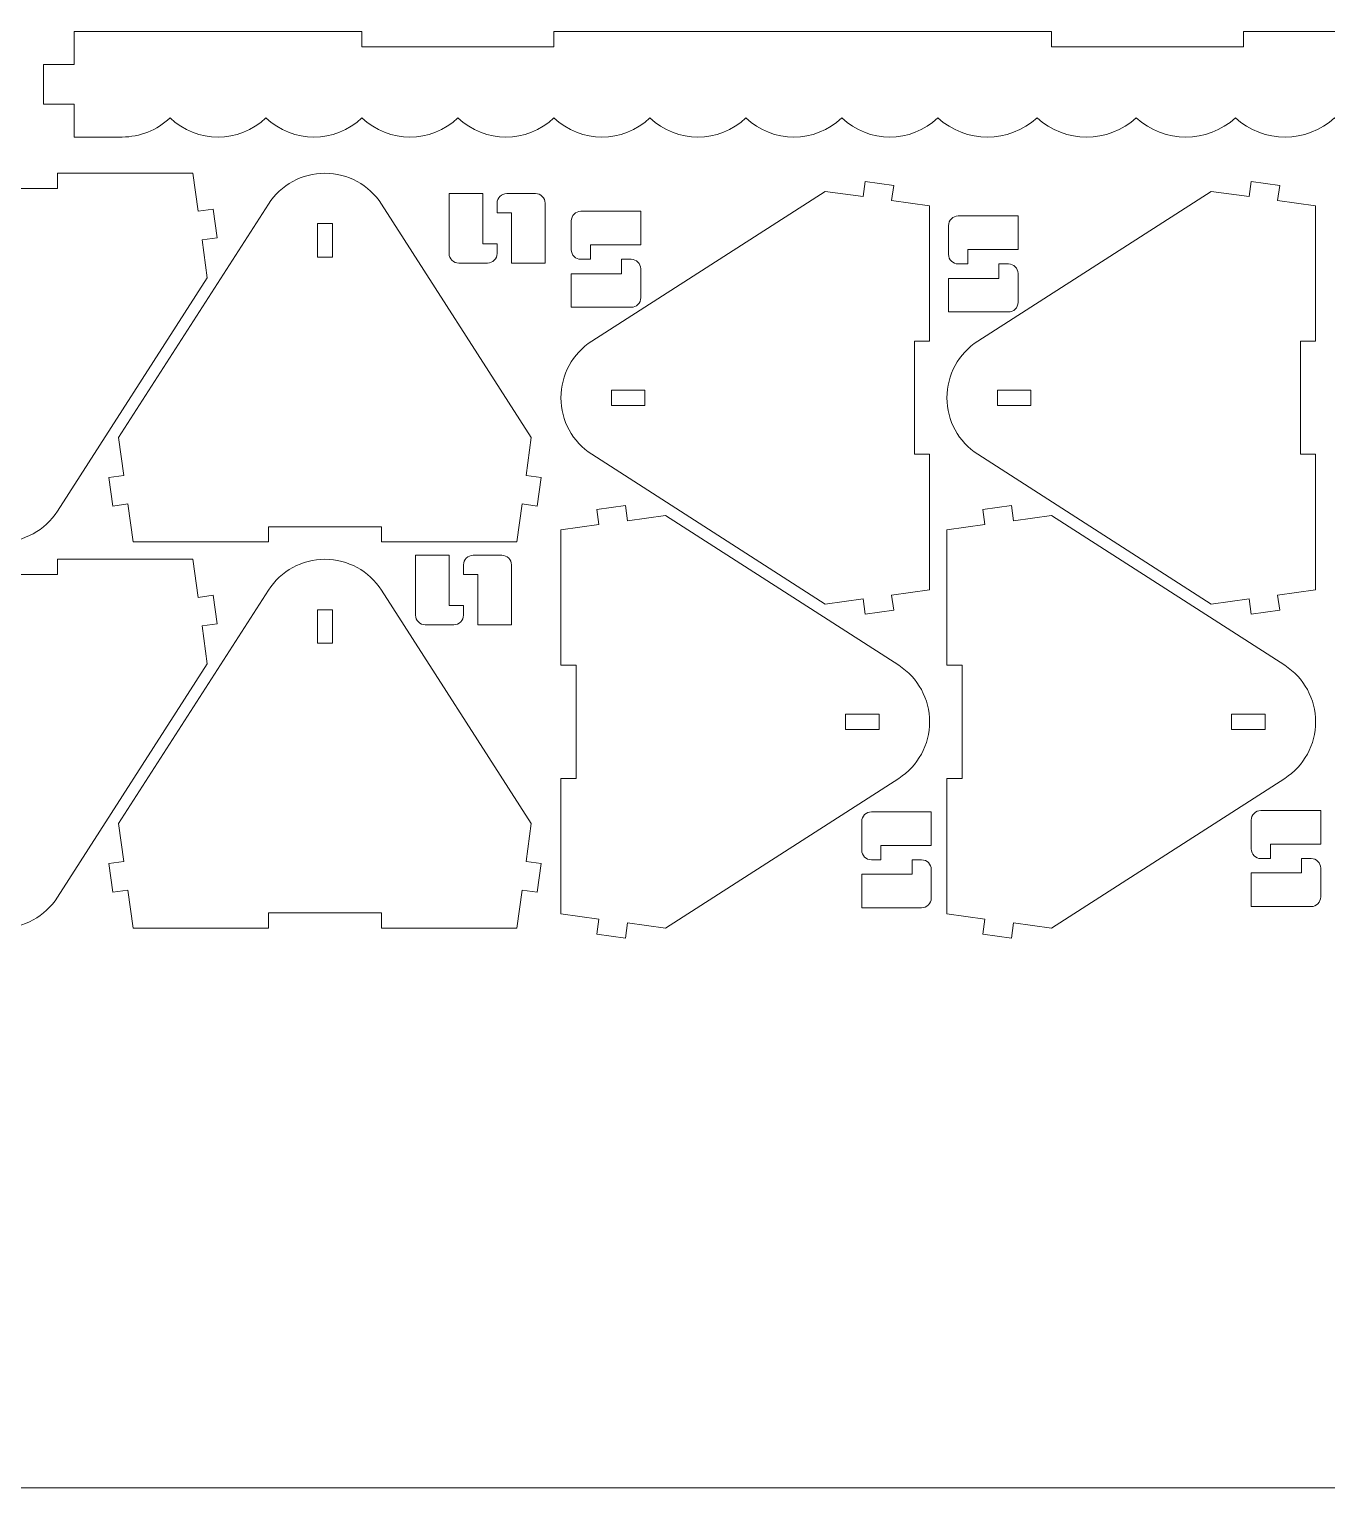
# Model space of a CAD drawing. Header units: millimetres. Extents: x -970 to 970, y -600 to 600.
# Drawn here: x -536.3 to -265.9, y -599.7 to -295.8 of the extents above; entities that cross this region are included whole.
import ezdxf

# ---------------------------------------------------------------- set-up
doc = ezdxf.new("R2010")
doc.units = ezdxf.units.MM
doc.header["$MEASUREMENT"] = 0
doc.layers.add('Camada 1', color=7, linetype='Continuous')

msp = doc.modelspace()

# ---------------------------------------------------------------- linework, layer by layer
at = {"layer": 'Camada 1', "color": 142, "lineweight": 20}
msp.add_lwpolyline([(-969.7314, -599.6855), (-51.9448, -599.6855), (-51.9448, 490.8211), (-969.7314, 490.8211), (-969.7314, -599.6855)], close=True, dxfattribs=at)
at = {"layer": 'Camada 1', "color": 250, "lineweight": 20}
msp.add_open_spline([(-426.9291, -296.2612), (-426.9291, -296.2612), (-426.9291, -299.4362), (-426.9291, -299.4362), (-426.9291, -299.4362), (-426.9291, -299.4362), (-466.9291, -299.4362), (-466.9291, -299.4362), (-466.9291, -299.4362), (-466.9291, -299.4362), (-466.9291, -296.2612), (-466.9291, -296.2612), (-466.9291, -296.2612), (-466.9291, -296.2612), (-526.929, -296.2612), (-526.929, -296.2612), (-526.929, -296.2612), (-526.929, -296.2612), (-526.929, -303.1203), (-526.929, -303.1203), (-526.929, -303.1203), (-526.929, -303.1203), (-533.279, -303.1203), (-533.279, -303.1203), (-533.279, -303.1203), (-533.279, -303.1203), (-533.279, -311.4021), (-533.279, -311.4021), (-533.279, -311.4021), (-533.279, -311.4021), (-526.929, -311.4021), (-526.929, -311.4021), (-526.929, -311.4021), (-526.929, -311.4021), (-526.929, -318.2612), (-526.929, -318.2612), (-526.929, -318.2612), (-526.929, -318.2612), (-516.929, -318.2612), (-516.929, -318.2612), (-516.929, -318.2612), (-513.2057, -318.2612), (-509.6252, -316.829), (-506.929, -314.2612), (-506.929, -314.2612), (-501.329, -319.5945), (-492.529, -319.5945), (-486.929, -314.2612), (-486.929, -314.2612), (-481.329, -319.5945), (-472.5291, -319.5945), (-466.9291, -314.2612), (-466.9291, -314.2612), (-461.3291, -319.5945), (-452.5291, -319.5945), (-446.9291, -314.2612), (-446.9291, -314.2612), (-441.3291, -319.5945), (-432.5291, -319.5945), (-426.9291, -314.2612), (-426.9291, -314.2612), (-421.3291, -319.5945), (-412.5291, -319.5945), (-406.9291, -314.2612), (-406.9291, -314.2612), (-401.3291, -319.5945), (-392.5291, -319.5945), (-386.9291, -314.2612), (-386.9291, -314.2612), (-381.3291, -319.5945), (-372.5292, -319.5945), (-366.9292, -314.2612), (-366.9292, -314.2612), (-361.3292, -319.5945), (-352.5292, -319.5945), (-346.9292, -314.2612), (-346.9292, -314.2612), (-341.0709, -319.5945), (-332.1165, -319.5945), (-326.2583, -314.2612), (-326.2583, -314.2612), (-320.4, -319.5945), (-311.4456, -319.5945), (-305.5874, -314.2612), (-305.5874, -314.2612), (-299.7291, -319.5945), (-290.7747, -319.5945), (-284.9165, -314.2612), (-284.9165, -314.2612), (-279.0582, -319.5945), (-270.1039, -319.5945), (-264.2457, -314.2612), (-264.2457, -314.2612), (-258.3874, -319.5945), (-249.433, -319.5945), (-243.5748, -314.2612), (-243.5748, -314.2612), (-240.7478, -316.8349), (-237.0623, -318.2612), (-233.2393, -318.2612), (-233.2393, -318.2612), (-233.2393, -318.2612), (-223.2393, -318.2612), (-223.2393, -318.2612), (-223.2393, -318.2612), (-223.2393, -318.2612), (-223.2393, -311.4021), (-223.2393, -311.4021), (-223.2393, -311.4021), (-223.2393, -311.4021), (-216.8893, -311.4021), (-216.8893, -311.4021), (-216.8893, -311.4021), (-216.8893, -311.4021), (-216.8893, -303.1203), (-216.8893, -303.1203), (-216.8893, -303.1203), (-216.8893, -303.1203), (-223.2393, -303.1203), (-223.2393, -303.1203), (-223.2393, -303.1203), (-223.2393, -303.1203), (-223.2393, -296.2612), (-223.2393, -296.2612), (-223.2393, -296.2612), (-223.2393, -296.2612), (-283.2392, -296.2612), (-283.2392, -296.2612), (-283.2392, -296.2612), (-283.2392, -296.2612), (-283.2392, -299.4362), (-283.2392, -299.4362), (-283.2392, -299.4362), (-283.2392, -299.4362), (-323.2392, -299.4362), (-323.2392, -299.4362), (-323.2392, -299.4362), (-323.2392, -299.4362), (-323.2392, -296.2612), (-323.2392, -296.2612), (-323.2392, -296.2612), (-323.2392, -296.2612), (-426.9291, -296.2612), (-426.9291, -296.2612)], degree=3, knots=[0, 0, 0, 0, 0.02702703, 0.02702703, 0.02702703, 0.02702703, 0.05405405, 0.05405405, 0.05405405, 0.05405405, 0.08108108, 0.08108108, 0.08108108, 0.08108108, 0.10810811, 0.10810811, 0.10810811, 0.10810811, 0.13513514, 0.13513514, 0.13513514, 0.13513514, 0.16216216, 0.16216216, 0.16216216, 0.16216216, 0.18918919, 0.18918919, 0.18918919, 0.18918919, 0.21621622, 0.21621622, 0.21621622, 0.21621622, 0.24324324, 0.24324324, 0.24324324, 0.24324324, 0.27027027, 0.27027027, 0.27027027, 0.27027027, 0.2972973, 0.2972973, 0.2972973, 0.2972973, 0.32432432, 0.32432432, 0.32432432, 0.32432432, 0.35135135, 0.35135135, 0.35135135, 0.35135135, 0.37837838, 0.37837838, 0.37837838, 0.37837838, 0.40540541, 0.40540541, 0.40540541, 0.40540541, 0.43243243, 0.43243243, 0.43243243, 0.43243243, 0.45945946, 0.45945946, 0.45945946, 0.45945946, 0.48648649, 0.48648649, 0.48648649, 0.48648649, 0.51351351, 0.51351351, 0.51351351, 0.51351351, 0.54054054, 0.54054054, 0.54054054, 0.54054054, 0.56756757, 0.56756757, 0.56756757, 0.56756757, 0.59459459, 0.59459459, 0.59459459, 0.59459459, 0.62162162, 0.62162162, 0.62162162, 0.62162162, 0.64864865, 0.64864865, 0.64864865, 0.64864865, 0.67567568, 0.67567568, 0.67567568, 0.67567568, 0.7027027, 0.7027027, 0.7027027, 0.7027027, 0.72972973, 0.72972973, 0.72972973, 0.72972973, 0.75675676, 0.75675676, 0.75675676, 0.75675676, 0.78378378, 0.78378378, 0.78378378, 0.78378378, 0.81081081, 0.81081081, 0.81081081, 0.81081081, 0.83783784, 0.83783784, 0.83783784, 0.83783784, 0.86486486, 0.86486486, 0.86486486, 0.86486486, 0.89189189, 0.89189189, 0.89189189, 0.89189189, 0.91891892, 0.91891892, 0.91891892, 0.91891892, 0.94594595, 0.94594595, 0.94594595, 0.94594595, 1, 1, 1, 1], dxfattribs=at)
at = {"layer": 'Camada 1', "color": 250, "lineweight": 9}
for points, knots in [([(-530.38, -396.1952), (-530.38, -396.1952), (-499.1587, -347.5976), (-499.1587, -347.5976), (-499.1587, -347.5976), (-499.1587, -347.5976), (-500.2496, -339.6723), (-500.2496, -339.6723), (-500.2496, -339.6723), (-500.2496, -339.6723), (-497.1043, -339.2394), (-497.1043, -339.2394), (-497.1043, -339.2394), (-497.1043, -339.2394), (-497.9224, -333.2954), (-497.9224, -333.2954), (-497.9224, -333.2954), (-497.9224, -333.2954), (-501.0678, -333.7284), (-501.0678, -333.7284), (-501.0678, -333.7284), (-501.0678, -333.7284), (-502.1587, -325.8031), (-502.1587, -325.8031), (-502.1587, -325.8031), (-502.1587, -325.8031), (-530.38, -325.8031), (-530.38, -325.8031), (-530.38, -325.8031), (-530.38, -325.8031), (-530.38, -328.9781), (-530.38, -328.9781), (-530.38, -328.9781), (-530.38, -328.9781), (-553.9373, -328.9781), (-553.9373, -328.9781), (-553.9373, -328.9781), (-553.9373, -328.9781), (-553.9373, -325.8031), (-553.9373, -325.8031), (-553.9373, -325.8031), (-553.9373, -325.8031), (-582.1586, -325.8031), (-582.1586, -325.8031), (-582.1586, -325.8031), (-582.1586, -325.8031), (-583.2495, -333.7284), (-583.2495, -333.7284), (-583.2495, -333.7284), (-583.2495, -333.7284), (-586.3949, -333.2954), (-586.3949, -333.2954), (-586.3949, -333.2954), (-586.3949, -333.2954), (-587.213, -339.2394), (-587.213, -339.2394), (-587.213, -339.2394), (-587.213, -339.2394), (-584.0677, -339.6723), (-584.0677, -339.6723), (-584.0677, -339.6723), (-584.0677, -339.6723), (-585.1586, -347.5976), (-585.1586, -347.5976), (-585.1586, -347.5976), (-585.1586, -347.5976), (-553.9373, -396.1952), (-553.9373, -396.1952), (-553.9373, -396.1952), (-551.3617, -400.2042), (-546.9238, -402.628), (-542.1586, -402.628), (-542.1586, -402.628), (-537.3936, -402.628), (-532.9557, -400.2043), (-530.38, -396.1952)], [0, 0, 0, 0, 0.05, 0.05, 0.05, 0.05, 0.1, 0.1, 0.1, 0.1, 0.15, 0.15, 0.15, 0.15, 0.2, 0.2, 0.2, 0.2, 0.25, 0.25, 0.25, 0.25, 0.3, 0.3, 0.3, 0.3, 0.35, 0.35, 0.35, 0.35, 0.4, 0.4, 0.4, 0.4, 0.45, 0.45, 0.45, 0.45, 0.5, 0.5, 0.5, 0.5, 0.55, 0.55, 0.55, 0.55, 0.6, 0.6, 0.6, 0.6, 0.65, 0.65, 0.65, 0.65, 0.7, 0.7, 0.7, 0.7, 0.75, 0.75, 0.75, 0.75, 0.8, 0.8, 0.8, 0.8, 0.85, 0.85, 0.85, 0.85, 0.9, 0.9, 0.9, 0.9, 1, 1, 1, 1]), ([(-462.8633, -332.2359), (-462.8633, -332.2359), (-431.642, -380.8335), (-431.642, -380.8335), (-431.642, -380.8335), (-431.642, -380.8335), (-432.7329, -388.7588), (-432.7329, -388.7588), (-432.7329, -388.7588), (-432.7329, -388.7588), (-429.5876, -389.1917), (-429.5876, -389.1917), (-429.5876, -389.1917), (-429.5876, -389.1917), (-430.4057, -395.1357), (-430.4057, -395.1357), (-430.4057, -395.1357), (-430.4057, -395.1357), (-433.5511, -394.7027), (-433.5511, -394.7027), (-433.5511, -394.7027), (-433.5511, -394.7027), (-434.642, -402.628), (-434.642, -402.628), (-434.642, -402.628), (-434.642, -402.628), (-462.8633, -402.628), (-462.8633, -402.628), (-462.8633, -402.628), (-462.8633, -402.628), (-462.8633, -399.453), (-462.8633, -399.453), (-462.8633, -399.453), (-462.8633, -399.453), (-486.4206, -399.453), (-486.4206, -399.453), (-486.4206, -399.453), (-486.4206, -399.453), (-486.4206, -402.628), (-486.4206, -402.628), (-486.4206, -402.628), (-486.4206, -402.628), (-514.6419, -402.628), (-514.6419, -402.628), (-514.6419, -402.628), (-514.6419, -402.628), (-515.7328, -394.7027), (-515.7328, -394.7027), (-515.7328, -394.7027), (-515.7328, -394.7027), (-518.8782, -395.1357), (-518.8782, -395.1357), (-518.8782, -395.1357), (-518.8782, -395.1357), (-519.6963, -389.1917), (-519.6963, -389.1917), (-519.6963, -389.1917), (-519.6963, -389.1917), (-516.551, -388.7588), (-516.551, -388.7588), (-516.551, -388.7588), (-516.551, -388.7588), (-517.6419, -380.8335), (-517.6419, -380.8335), (-517.6419, -380.8335), (-517.6419, -380.8335), (-486.4206, -332.2359), (-486.4206, -332.2359), (-486.4206, -332.2359), (-483.845, -328.2269), (-479.4071, -325.8031), (-474.6419, -325.8031), (-474.6419, -325.8031), (-469.8769, -325.8031), (-465.439, -328.2268), (-462.8633, -332.2359)], [0, 0, 0, 0, 0.05, 0.05, 0.05, 0.05, 0.1, 0.1, 0.1, 0.1, 0.15, 0.15, 0.15, 0.15, 0.2, 0.2, 0.2, 0.2, 0.25, 0.25, 0.25, 0.25, 0.3, 0.3, 0.3, 0.3, 0.35, 0.35, 0.35, 0.35, 0.4, 0.4, 0.4, 0.4, 0.45, 0.45, 0.45, 0.45, 0.5, 0.5, 0.5, 0.5, 0.55, 0.55, 0.55, 0.55, 0.6, 0.6, 0.6, 0.6, 0.65, 0.65, 0.65, 0.65, 0.7, 0.7, 0.7, 0.7, 0.75, 0.75, 0.75, 0.75, 0.8, 0.8, 0.8, 0.8, 0.85, 0.85, 0.85, 0.85, 0.9, 0.9, 0.9, 0.9, 1, 1, 1, 1]), ([(-419.035, -384.3602), (-419.035, -384.3602), (-370.4374, -415.5815), (-370.4374, -415.5815), (-370.4374, -415.5815), (-370.4374, -415.5815), (-362.5121, -414.4906), (-362.5121, -414.4906), (-362.5121, -414.4906), (-362.5121, -414.4906), (-362.0792, -417.6359), (-362.0792, -417.6359), (-362.0792, -417.6359), (-362.0792, -417.6359), (-356.1352, -416.8178), (-356.1352, -416.8178), (-356.1352, -416.8178), (-356.1352, -416.8178), (-356.5682, -413.6724), (-356.5682, -413.6724), (-356.5682, -413.6724), (-356.5682, -413.6724), (-348.6429, -412.5815), (-348.6429, -412.5815), (-348.6429, -412.5815), (-348.6429, -412.5815), (-348.6429, -384.3602), (-348.6429, -384.3602), (-348.6429, -384.3602), (-348.6429, -384.3602), (-351.8179, -384.3602), (-351.8179, -384.3602), (-351.8179, -384.3602), (-351.8179, -384.3602), (-351.8179, -360.8029), (-351.8179, -360.8029), (-351.8179, -360.8029), (-351.8179, -360.8029), (-348.6429, -360.8029), (-348.6429, -360.8029), (-348.6429, -360.8029), (-348.6429, -360.8029), (-348.6429, -332.5816), (-348.6429, -332.5816), (-348.6429, -332.5816), (-348.6429, -332.5816), (-356.5682, -331.4907), (-356.5682, -331.4907), (-356.5682, -331.4907), (-356.5682, -331.4907), (-356.1352, -328.3453), (-356.1352, -328.3453), (-356.1352, -328.3453), (-356.1352, -328.3453), (-362.0792, -327.5272), (-362.0792, -327.5272), (-362.0792, -327.5272), (-362.0792, -327.5272), (-362.5121, -330.6725), (-362.5121, -330.6725), (-362.5121, -330.6725), (-362.5121, -330.6725), (-370.4374, -329.5816), (-370.4374, -329.5816), (-370.4374, -329.5816), (-370.4374, -329.5816), (-419.035, -360.8029), (-419.035, -360.8029), (-419.035, -360.8029), (-423.044, -363.3785), (-425.4678, -367.8164), (-425.4678, -372.5816), (-425.4678, -372.5816), (-425.4678, -377.3466), (-423.0441, -381.7845), (-419.035, -384.3602)], [0, 0, 0, 0, 0.05, 0.05, 0.05, 0.05, 0.1, 0.1, 0.1, 0.1, 0.15, 0.15, 0.15, 0.15, 0.2, 0.2, 0.2, 0.2, 0.25, 0.25, 0.25, 0.25, 0.3, 0.3, 0.3, 0.3, 0.35, 0.35, 0.35, 0.35, 0.4, 0.4, 0.4, 0.4, 0.45, 0.45, 0.45, 0.45, 0.5, 0.5, 0.5, 0.5, 0.55, 0.55, 0.55, 0.55, 0.6, 0.6, 0.6, 0.6, 0.65, 0.65, 0.65, 0.65, 0.7, 0.7, 0.7, 0.7, 0.75, 0.75, 0.75, 0.75, 0.8, 0.8, 0.8, 0.8, 0.85, 0.85, 0.85, 0.85, 0.9, 0.9, 0.9, 0.9, 1, 1, 1, 1]), ([(-338.6017, -384.3602), (-338.6017, -384.3602), (-290.0041, -415.5815), (-290.0041, -415.5815), (-290.0041, -415.5815), (-290.0041, -415.5815), (-282.0788, -414.4906), (-282.0788, -414.4906), (-282.0788, -414.4906), (-282.0788, -414.4906), (-281.6459, -417.6359), (-281.6459, -417.6359), (-281.6459, -417.6359), (-281.6459, -417.6359), (-275.7019, -416.8178), (-275.7019, -416.8178), (-275.7019, -416.8178), (-275.7019, -416.8178), (-276.1349, -413.6724), (-276.1349, -413.6724), (-276.1349, -413.6724), (-276.1349, -413.6724), (-268.2096, -412.5815), (-268.2096, -412.5815), (-268.2096, -412.5815), (-268.2096, -412.5815), (-268.2096, -384.3602), (-268.2096, -384.3602), (-268.2096, -384.3602), (-268.2096, -384.3602), (-271.3846, -384.3602), (-271.3846, -384.3602), (-271.3846, -384.3602), (-271.3846, -384.3602), (-271.3846, -360.8029), (-271.3846, -360.8029), (-271.3846, -360.8029), (-271.3846, -360.8029), (-268.2096, -360.8029), (-268.2096, -360.8029), (-268.2096, -360.8029), (-268.2096, -360.8029), (-268.2096, -332.5816), (-268.2096, -332.5816), (-268.2096, -332.5816), (-268.2096, -332.5816), (-276.1349, -331.4907), (-276.1349, -331.4907), (-276.1349, -331.4907), (-276.1349, -331.4907), (-275.7019, -328.3453), (-275.7019, -328.3453), (-275.7019, -328.3453), (-275.7019, -328.3453), (-281.6459, -327.5272), (-281.6459, -327.5272), (-281.6459, -327.5272), (-281.6459, -327.5272), (-282.0788, -330.6725), (-282.0788, -330.6725), (-282.0788, -330.6725), (-282.0788, -330.6725), (-290.0041, -329.5816), (-290.0041, -329.5816), (-290.0041, -329.5816), (-290.0041, -329.5816), (-338.6017, -360.8029), (-338.6017, -360.8029), (-338.6017, -360.8029), (-342.6107, -363.3785), (-345.0345, -367.8164), (-345.0345, -372.5816), (-345.0345, -372.5816), (-345.0345, -377.3466), (-342.6108, -381.7845), (-338.6017, -384.3602)], [0, 0, 0, 0, 0.05, 0.05, 0.05, 0.05, 0.1, 0.1, 0.1, 0.1, 0.15, 0.15, 0.15, 0.15, 0.2, 0.2, 0.2, 0.2, 0.25, 0.25, 0.25, 0.25, 0.3, 0.3, 0.3, 0.3, 0.35, 0.35, 0.35, 0.35, 0.4, 0.4, 0.4, 0.4, 0.45, 0.45, 0.45, 0.45, 0.5, 0.5, 0.5, 0.5, 0.55, 0.55, 0.55, 0.55, 0.6, 0.6, 0.6, 0.6, 0.65, 0.65, 0.65, 0.65, 0.7, 0.7, 0.7, 0.7, 0.75, 0.75, 0.75, 0.75, 0.8, 0.8, 0.8, 0.8, 0.85, 0.85, 0.85, 0.85, 0.9, 0.9, 0.9, 0.9, 1, 1, 1, 1]), ([(-448.7672, -330.0428), (-448.7672, -330.0428), (-448.7672, -342.5178), (-448.7672, -342.5178), (-448.7672, -342.5178), (-448.7672, -343.0482), (-448.5565, -343.5569), (-448.1814, -343.932), (-448.1814, -343.932), (-447.8063, -344.3071), (-447.2976, -344.5178), (-446.7672, -344.5178), (-446.7672, -344.5178), (-446.7672, -344.5178), (-440.7672, -344.5178), (-440.7672, -344.5178), (-440.7672, -344.5178), (-439.6626, -344.5178), (-438.7672, -343.6224), (-438.7672, -342.5178), (-438.7672, -342.5178), (-438.7672, -342.5178), (-438.7672, -340.5178), (-438.7672, -340.5178), (-438.7672, -340.5178), (-438.7672, -340.5178), (-441.7672, -340.5178), (-441.7672, -340.5178), (-441.7672, -340.5178), (-441.7672, -340.5178), (-441.7672, -330.0428), (-441.7672, -330.0428), (-441.7672, -330.0428), (-441.7672, -330.0428), (-448.7672, -330.0428), (-448.7672, -330.0428)], [0, 0, 0, 0, 0.1, 0.1, 0.1, 0.1, 0.2, 0.2, 0.2, 0.2, 0.3, 0.3, 0.3, 0.3, 0.4, 0.4, 0.4, 0.4, 0.5, 0.5, 0.5, 0.5, 0.6, 0.6, 0.6, 0.6, 0.7, 0.7, 0.7, 0.7, 0.8, 0.8, 0.8, 0.8, 1, 1, 1, 1]), ([(-428.7672, -344.5178), (-428.7672, -344.5178), (-428.7672, -332.0428), (-428.7672, -332.0428), (-428.7672, -332.0428), (-428.7672, -331.5124), (-428.9779, -331.0037), (-429.353, -330.6286), (-429.353, -330.6286), (-429.7281, -330.2535), (-430.2368, -330.0428), (-430.7672, -330.0428), (-430.7672, -330.0428), (-430.7672, -330.0428), (-436.7672, -330.0428), (-436.7672, -330.0428), (-436.7672, -330.0428), (-437.8718, -330.0428), (-438.7672, -330.9382), (-438.7672, -332.0428), (-438.7672, -332.0428), (-438.7672, -332.0428), (-438.7672, -334.0428), (-438.7672, -334.0428), (-438.7672, -334.0428), (-438.7672, -334.0428), (-435.7672, -334.0428), (-435.7672, -334.0428), (-435.7672, -334.0428), (-435.7672, -334.0428), (-435.7672, -344.5178), (-435.7672, -344.5178), (-435.7672, -344.5178), (-435.7672, -344.5178), (-428.7672, -344.5178), (-428.7672, -344.5178)], [0, 0, 0, 0, 0.1, 0.1, 0.1, 0.1, 0.2, 0.2, 0.2, 0.2, 0.3, 0.3, 0.3, 0.3, 0.4, 0.4, 0.4, 0.4, 0.5, 0.5, 0.5, 0.5, 0.6, 0.6, 0.6, 0.6, 0.7, 0.7, 0.7, 0.7, 0.8, 0.8, 0.8, 0.8, 1, 1, 1, 1]), ([(-408.8392, -333.7338), (-408.8392, -333.7338), (-421.3142, -333.7338), (-421.3142, -333.7338), (-421.3142, -333.7338), (-421.8446, -333.7338), (-422.3533, -333.9445), (-422.7284, -334.3196), (-422.7284, -334.3196), (-423.1035, -334.6947), (-423.3142, -335.2034), (-423.3142, -335.7338), (-423.3142, -335.7338), (-423.3142, -335.7338), (-423.3142, -341.7338), (-423.3142, -341.7338), (-423.3142, -341.7338), (-423.3142, -342.8384), (-422.4188, -343.7338), (-421.3142, -343.7338), (-421.3142, -343.7338), (-421.3142, -343.7338), (-419.3142, -343.7338), (-419.3142, -343.7338), (-419.3142, -343.7338), (-419.3142, -343.7338), (-419.3142, -340.7338), (-419.3142, -340.7338), (-419.3142, -340.7338), (-419.3142, -340.7338), (-408.8392, -340.7338), (-408.8392, -340.7338), (-408.8392, -340.7338), (-408.8392, -340.7338), (-408.8392, -333.7338), (-408.8392, -333.7338)], [0, 0, 0, 0, 0.1, 0.1, 0.1, 0.1, 0.2, 0.2, 0.2, 0.2, 0.3, 0.3, 0.3, 0.3, 0.4, 0.4, 0.4, 0.4, 0.5, 0.5, 0.5, 0.5, 0.6, 0.6, 0.6, 0.6, 0.7, 0.7, 0.7, 0.7, 0.8, 0.8, 0.8, 0.8, 1, 1, 1, 1]), ([(-476.2294, -343.3031), (-476.2294, -343.3031), (-473.0544, -343.3031), (-473.0544, -343.3031), (-473.0544, -343.3031), (-473.0544, -343.3031), (-473.0544, -336.3031), (-473.0544, -336.3031), (-473.0544, -336.3031), (-473.0544, -336.3031), (-476.2294, -336.3031), (-476.2294, -336.3031), (-476.2294, -336.3031), (-476.2294, -336.3031), (-476.2294, -343.3031), (-476.2294, -343.3031)], [0, 0, 0, 0, 0.2, 0.2, 0.2, 0.2, 0.4, 0.4, 0.4, 0.4, 0.6, 0.6, 0.6, 0.6, 1, 1, 1, 1]), ([(-330.2241, -334.7038), (-330.2241, -334.7038), (-342.6991, -334.7038), (-342.6991, -334.7038), (-342.6991, -334.7038), (-343.2295, -334.7038), (-343.7382, -334.9145), (-344.1133, -335.2896), (-344.1133, -335.2896), (-344.4884, -335.6647), (-344.6991, -336.1734), (-344.6991, -336.7038), (-344.6991, -336.7038), (-344.6991, -336.7038), (-344.6991, -342.7038), (-344.6991, -342.7038), (-344.6991, -342.7038), (-344.6991, -343.8084), (-343.8037, -344.7038), (-342.6991, -344.7038), (-342.6991, -344.7038), (-342.6991, -344.7038), (-340.6991, -344.7038), (-340.6991, -344.7038), (-340.6991, -344.7038), (-340.6991, -344.7038), (-340.6991, -341.7038), (-340.6991, -341.7038), (-340.6991, -341.7038), (-340.6991, -341.7038), (-330.2241, -341.7038), (-330.2241, -341.7038), (-330.2241, -341.7038), (-330.2241, -341.7038), (-330.2241, -334.7038), (-330.2241, -334.7038)], [0, 0, 0, 0, 0.1, 0.1, 0.1, 0.1, 0.2, 0.2, 0.2, 0.2, 0.3, 0.3, 0.3, 0.3, 0.4, 0.4, 0.4, 0.4, 0.5, 0.5, 0.5, 0.5, 0.6, 0.6, 0.6, 0.6, 0.7, 0.7, 0.7, 0.7, 0.8, 0.8, 0.8, 0.8, 1, 1, 1, 1]), ([(-423.3142, -353.7338), (-423.3142, -353.7338), (-410.8392, -353.7338), (-410.8392, -353.7338), (-410.8392, -353.7338), (-410.3088, -353.7338), (-409.8001, -353.5231), (-409.425, -353.148), (-409.425, -353.148), (-409.0499, -352.7729), (-408.8392, -352.2642), (-408.8392, -351.7338), (-408.8392, -351.7338), (-408.8392, -351.7338), (-408.8392, -345.7338), (-408.8392, -345.7338), (-408.8392, -345.7338), (-408.8392, -344.6292), (-409.7346, -343.7338), (-410.8392, -343.7338), (-410.8392, -343.7338), (-410.8392, -343.7338), (-412.8392, -343.7338), (-412.8392, -343.7338), (-412.8392, -343.7338), (-412.8392, -343.7338), (-412.8392, -346.7338), (-412.8392, -346.7338), (-412.8392, -346.7338), (-412.8392, -346.7338), (-423.3142, -346.7338), (-423.3142, -346.7338), (-423.3142, -346.7338), (-423.3142, -346.7338), (-423.3142, -353.7338), (-423.3142, -353.7338)], [0, 0, 0, 0, 0.1, 0.1, 0.1, 0.1, 0.2, 0.2, 0.2, 0.2, 0.3, 0.3, 0.3, 0.3, 0.4, 0.4, 0.4, 0.4, 0.5, 0.5, 0.5, 0.5, 0.6, 0.6, 0.6, 0.6, 0.7, 0.7, 0.7, 0.7, 0.8, 0.8, 0.8, 0.8, 1, 1, 1, 1]), ([(-344.6991, -354.7038), (-344.6991, -354.7038), (-332.2241, -354.7038), (-332.2241, -354.7038), (-332.2241, -354.7038), (-331.6937, -354.7038), (-331.185, -354.4931), (-330.8099, -354.118), (-330.8099, -354.118), (-330.4348, -353.7429), (-330.2241, -353.2342), (-330.2241, -352.7038), (-330.2241, -352.7038), (-330.2241, -352.7038), (-330.2241, -346.7038), (-330.2241, -346.7038), (-330.2241, -346.7038), (-330.2241, -345.5992), (-331.1195, -344.7038), (-332.2241, -344.7038), (-332.2241, -344.7038), (-332.2241, -344.7038), (-334.2241, -344.7038), (-334.2241, -344.7038), (-334.2241, -344.7038), (-334.2241, -344.7038), (-334.2241, -347.7038), (-334.2241, -347.7038), (-334.2241, -347.7038), (-334.2241, -347.7038), (-344.6991, -347.7038), (-344.6991, -347.7038), (-344.6991, -347.7038), (-344.6991, -347.7038), (-344.6991, -354.7038), (-344.6991, -354.7038)], [0, 0, 0, 0, 0.1, 0.1, 0.1, 0.1, 0.2, 0.2, 0.2, 0.2, 0.3, 0.3, 0.3, 0.3, 0.4, 0.4, 0.4, 0.4, 0.5, 0.5, 0.5, 0.5, 0.6, 0.6, 0.6, 0.6, 0.7, 0.7, 0.7, 0.7, 0.8, 0.8, 0.8, 0.8, 1, 1, 1, 1]), ([(-407.9678, -370.9941), (-407.9678, -370.9941), (-407.9678, -374.1691), (-407.9678, -374.1691), (-407.9678, -374.1691), (-407.9678, -374.1691), (-414.9678, -374.1691), (-414.9678, -374.1691), (-414.9678, -374.1691), (-414.9678, -374.1691), (-414.9678, -370.9941), (-414.9678, -370.9941), (-414.9678, -370.9941), (-414.9678, -370.9941), (-407.9678, -370.9941), (-407.9678, -370.9941)], [0, 0, 0, 0, 0.2, 0.2, 0.2, 0.2, 0.4, 0.4, 0.4, 0.4, 0.6, 0.6, 0.6, 0.6, 1, 1, 1, 1]), ([(-327.5345, -370.9941), (-327.5345, -370.9941), (-327.5345, -374.1691), (-327.5345, -374.1691), (-327.5345, -374.1691), (-327.5345, -374.1691), (-334.5345, -374.1691), (-334.5345, -374.1691), (-334.5345, -374.1691), (-334.5345, -374.1691), (-334.5345, -370.9941), (-334.5345, -370.9941), (-334.5345, -370.9941), (-334.5345, -370.9941), (-327.5345, -370.9941), (-327.5345, -370.9941)], [0, 0, 0, 0, 0.2, 0.2, 0.2, 0.2, 0.4, 0.4, 0.4, 0.4, 0.6, 0.6, 0.6, 0.6, 1, 1, 1, 1]), ([(-355.0757, -451.8769), (-355.0757, -451.8769), (-403.6733, -483.0982), (-403.6733, -483.0982), (-403.6733, -483.0982), (-403.6733, -483.0982), (-411.5986, -482.0073), (-411.5986, -482.0073), (-411.5986, -482.0073), (-411.5986, -482.0073), (-412.0315, -485.1526), (-412.0315, -485.1526), (-412.0315, -485.1526), (-412.0315, -485.1526), (-417.9755, -484.3345), (-417.9755, -484.3345), (-417.9755, -484.3345), (-417.9755, -484.3345), (-417.5425, -481.1891), (-417.5425, -481.1891), (-417.5425, -481.1891), (-417.5425, -481.1891), (-425.4678, -480.0982), (-425.4678, -480.0982), (-425.4678, -480.0982), (-425.4678, -480.0982), (-425.4678, -451.8769), (-425.4678, -451.8769), (-425.4678, -451.8769), (-425.4678, -451.8769), (-422.2928, -451.8769), (-422.2928, -451.8769), (-422.2928, -451.8769), (-422.2928, -451.8769), (-422.2928, -428.3196), (-422.2928, -428.3196), (-422.2928, -428.3196), (-422.2928, -428.3196), (-425.4678, -428.3196), (-425.4678, -428.3196), (-425.4678, -428.3196), (-425.4678, -428.3196), (-425.4678, -400.0983), (-425.4678, -400.0983), (-425.4678, -400.0983), (-425.4678, -400.0983), (-417.5425, -399.0074), (-417.5425, -399.0074), (-417.5425, -399.0074), (-417.5425, -399.0074), (-417.9755, -395.862), (-417.9755, -395.862), (-417.9755, -395.862), (-417.9755, -395.862), (-412.0315, -395.0439), (-412.0315, -395.0439), (-412.0315, -395.0439), (-412.0315, -395.0439), (-411.5986, -398.1892), (-411.5986, -398.1892), (-411.5986, -398.1892), (-411.5986, -398.1892), (-403.6733, -397.0983), (-403.6733, -397.0983), (-403.6733, -397.0983), (-403.6733, -397.0983), (-355.0757, -428.3196), (-355.0757, -428.3196), (-355.0757, -428.3196), (-351.0667, -430.8952), (-348.6429, -435.3331), (-348.6429, -440.0983), (-348.6429, -440.0983), (-348.6429, -444.8633), (-351.0666, -449.3012), (-355.0757, -451.8769)], [0, 0, 0, 0, 0.05, 0.05, 0.05, 0.05, 0.1, 0.1, 0.1, 0.1, 0.15, 0.15, 0.15, 0.15, 0.2, 0.2, 0.2, 0.2, 0.25, 0.25, 0.25, 0.25, 0.3, 0.3, 0.3, 0.3, 0.35, 0.35, 0.35, 0.35, 0.4, 0.4, 0.4, 0.4, 0.45, 0.45, 0.45, 0.45, 0.5, 0.5, 0.5, 0.5, 0.55, 0.55, 0.55, 0.55, 0.6, 0.6, 0.6, 0.6, 0.65, 0.65, 0.65, 0.65, 0.7, 0.7, 0.7, 0.7, 0.75, 0.75, 0.75, 0.75, 0.8, 0.8, 0.8, 0.8, 0.85, 0.85, 0.85, 0.85, 0.9, 0.9, 0.9, 0.9, 1, 1, 1, 1]), ([(-274.6424, -451.8769), (-274.6424, -451.8769), (-323.24, -483.0982), (-323.24, -483.0982), (-323.24, -483.0982), (-323.24, -483.0982), (-331.1653, -482.0073), (-331.1653, -482.0073), (-331.1653, -482.0073), (-331.1653, -482.0073), (-331.5982, -485.1526), (-331.5982, -485.1526), (-331.5982, -485.1526), (-331.5982, -485.1526), (-337.5422, -484.3345), (-337.5422, -484.3345), (-337.5422, -484.3345), (-337.5422, -484.3345), (-337.1092, -481.1891), (-337.1092, -481.1891), (-337.1092, -481.1891), (-337.1092, -481.1891), (-345.0345, -480.0982), (-345.0345, -480.0982), (-345.0345, -480.0982), (-345.0345, -480.0982), (-345.0345, -451.8769), (-345.0345, -451.8769), (-345.0345, -451.8769), (-345.0345, -451.8769), (-341.8595, -451.8769), (-341.8595, -451.8769), (-341.8595, -451.8769), (-341.8595, -451.8769), (-341.8595, -428.3196), (-341.8595, -428.3196), (-341.8595, -428.3196), (-341.8595, -428.3196), (-345.0345, -428.3196), (-345.0345, -428.3196), (-345.0345, -428.3196), (-345.0345, -428.3196), (-345.0345, -400.0983), (-345.0345, -400.0983), (-345.0345, -400.0983), (-345.0345, -400.0983), (-337.1092, -399.0074), (-337.1092, -399.0074), (-337.1092, -399.0074), (-337.1092, -399.0074), (-337.5422, -395.862), (-337.5422, -395.862), (-337.5422, -395.862), (-337.5422, -395.862), (-331.5982, -395.0439), (-331.5982, -395.0439), (-331.5982, -395.0439), (-331.5982, -395.0439), (-331.1653, -398.1892), (-331.1653, -398.1892), (-331.1653, -398.1892), (-331.1653, -398.1892), (-323.24, -397.0983), (-323.24, -397.0983), (-323.24, -397.0983), (-323.24, -397.0983), (-274.6424, -428.3196), (-274.6424, -428.3196), (-274.6424, -428.3196), (-270.6334, -430.8952), (-268.2096, -435.3331), (-268.2096, -440.0983), (-268.2096, -440.0983), (-268.2096, -444.8633), (-270.6333, -449.3012), (-274.6424, -451.8769)], [0, 0, 0, 0, 0.05, 0.05, 0.05, 0.05, 0.1, 0.1, 0.1, 0.1, 0.15, 0.15, 0.15, 0.15, 0.2, 0.2, 0.2, 0.2, 0.25, 0.25, 0.25, 0.25, 0.3, 0.3, 0.3, 0.3, 0.35, 0.35, 0.35, 0.35, 0.4, 0.4, 0.4, 0.4, 0.45, 0.45, 0.45, 0.45, 0.5, 0.5, 0.5, 0.5, 0.55, 0.55, 0.55, 0.55, 0.6, 0.6, 0.6, 0.6, 0.65, 0.65, 0.65, 0.65, 0.7, 0.7, 0.7, 0.7, 0.75, 0.75, 0.75, 0.75, 0.8, 0.8, 0.8, 0.8, 0.85, 0.85, 0.85, 0.85, 0.9, 0.9, 0.9, 0.9, 1, 1, 1, 1]), ([(-530.38, -476.6285), (-530.38, -476.6285), (-499.1587, -428.0309), (-499.1587, -428.0309), (-499.1587, -428.0309), (-499.1587, -428.0309), (-500.2496, -420.1056), (-500.2496, -420.1056), (-500.2496, -420.1056), (-500.2496, -420.1056), (-497.1043, -419.6727), (-497.1043, -419.6727), (-497.1043, -419.6727), (-497.1043, -419.6727), (-497.9224, -413.7287), (-497.9224, -413.7287), (-497.9224, -413.7287), (-497.9224, -413.7287), (-501.0678, -414.1617), (-501.0678, -414.1617), (-501.0678, -414.1617), (-501.0678, -414.1617), (-502.1587, -406.2364), (-502.1587, -406.2364), (-502.1587, -406.2364), (-502.1587, -406.2364), (-530.38, -406.2364), (-530.38, -406.2364), (-530.38, -406.2364), (-530.38, -406.2364), (-530.38, -409.4114), (-530.38, -409.4114), (-530.38, -409.4114), (-530.38, -409.4114), (-553.9373, -409.4114), (-553.9373, -409.4114), (-553.9373, -409.4114), (-553.9373, -409.4114), (-553.9373, -406.2364), (-553.9373, -406.2364), (-553.9373, -406.2364), (-553.9373, -406.2364), (-582.1586, -406.2364), (-582.1586, -406.2364), (-582.1586, -406.2364), (-582.1586, -406.2364), (-583.2495, -414.1617), (-583.2495, -414.1617), (-583.2495, -414.1617), (-583.2495, -414.1617), (-586.3949, -413.7287), (-586.3949, -413.7287), (-586.3949, -413.7287), (-586.3949, -413.7287), (-587.213, -419.6727), (-587.213, -419.6727), (-587.213, -419.6727), (-587.213, -419.6727), (-584.0677, -420.1056), (-584.0677, -420.1056), (-584.0677, -420.1056), (-584.0677, -420.1056), (-585.1586, -428.0309), (-585.1586, -428.0309), (-585.1586, -428.0309), (-585.1586, -428.0309), (-553.9373, -476.6285), (-553.9373, -476.6285), (-553.9373, -476.6285), (-551.3617, -480.6375), (-546.9238, -483.0613), (-542.1586, -483.0613), (-542.1586, -483.0613), (-537.3936, -483.0613), (-532.9557, -480.6376), (-530.38, -476.6285)], [0, 0, 0, 0, 0.05, 0.05, 0.05, 0.05, 0.1, 0.1, 0.1, 0.1, 0.15, 0.15, 0.15, 0.15, 0.2, 0.2, 0.2, 0.2, 0.25, 0.25, 0.25, 0.25, 0.3, 0.3, 0.3, 0.3, 0.35, 0.35, 0.35, 0.35, 0.4, 0.4, 0.4, 0.4, 0.45, 0.45, 0.45, 0.45, 0.5, 0.5, 0.5, 0.5, 0.55, 0.55, 0.55, 0.55, 0.6, 0.6, 0.6, 0.6, 0.65, 0.65, 0.65, 0.65, 0.7, 0.7, 0.7, 0.7, 0.75, 0.75, 0.75, 0.75, 0.8, 0.8, 0.8, 0.8, 0.85, 0.85, 0.85, 0.85, 0.9, 0.9, 0.9, 0.9, 1, 1, 1, 1]), ([(-462.8633, -412.6692), (-462.8633, -412.6692), (-431.642, -461.2668), (-431.642, -461.2668), (-431.642, -461.2668), (-431.642, -461.2668), (-432.7329, -469.1921), (-432.7329, -469.1921), (-432.7329, -469.1921), (-432.7329, -469.1921), (-429.5876, -469.625), (-429.5876, -469.625), (-429.5876, -469.625), (-429.5876, -469.625), (-430.4057, -475.569), (-430.4057, -475.569), (-430.4057, -475.569), (-430.4057, -475.569), (-433.5511, -475.136), (-433.5511, -475.136), (-433.5511, -475.136), (-433.5511, -475.136), (-434.642, -483.0613), (-434.642, -483.0613), (-434.642, -483.0613), (-434.642, -483.0613), (-462.8633, -483.0613), (-462.8633, -483.0613), (-462.8633, -483.0613), (-462.8633, -483.0613), (-462.8633, -479.8863), (-462.8633, -479.8863), (-462.8633, -479.8863), (-462.8633, -479.8863), (-486.4206, -479.8863), (-486.4206, -479.8863), (-486.4206, -479.8863), (-486.4206, -479.8863), (-486.4206, -483.0613), (-486.4206, -483.0613), (-486.4206, -483.0613), (-486.4206, -483.0613), (-514.6419, -483.0613), (-514.6419, -483.0613), (-514.6419, -483.0613), (-514.6419, -483.0613), (-515.7328, -475.136), (-515.7328, -475.136), (-515.7328, -475.136), (-515.7328, -475.136), (-518.8782, -475.569), (-518.8782, -475.569), (-518.8782, -475.569), (-518.8782, -475.569), (-519.6963, -469.625), (-519.6963, -469.625), (-519.6963, -469.625), (-519.6963, -469.625), (-516.551, -469.1921), (-516.551, -469.1921), (-516.551, -469.1921), (-516.551, -469.1921), (-517.6419, -461.2668), (-517.6419, -461.2668), (-517.6419, -461.2668), (-517.6419, -461.2668), (-486.4206, -412.6692), (-486.4206, -412.6692), (-486.4206, -412.6692), (-483.845, -408.6602), (-479.4071, -406.2364), (-474.6419, -406.2364), (-474.6419, -406.2364), (-469.8769, -406.2364), (-465.439, -408.6601), (-462.8633, -412.6692)], [0, 0, 0, 0, 0.05, 0.05, 0.05, 0.05, 0.1, 0.1, 0.1, 0.1, 0.15, 0.15, 0.15, 0.15, 0.2, 0.2, 0.2, 0.2, 0.25, 0.25, 0.25, 0.25, 0.3, 0.3, 0.3, 0.3, 0.35, 0.35, 0.35, 0.35, 0.4, 0.4, 0.4, 0.4, 0.45, 0.45, 0.45, 0.45, 0.5, 0.5, 0.5, 0.5, 0.55, 0.55, 0.55, 0.55, 0.6, 0.6, 0.6, 0.6, 0.65, 0.65, 0.65, 0.65, 0.7, 0.7, 0.7, 0.7, 0.75, 0.75, 0.75, 0.75, 0.8, 0.8, 0.8, 0.8, 0.85, 0.85, 0.85, 0.85, 0.9, 0.9, 0.9, 0.9, 1, 1, 1, 1]), ([(-455.7705, -405.3961), (-455.7705, -405.3961), (-455.7705, -417.8711), (-455.7705, -417.8711), (-455.7705, -417.8711), (-455.7705, -418.4015), (-455.5598, -418.9102), (-455.1847, -419.2853), (-455.1847, -419.2853), (-454.8096, -419.6604), (-454.3009, -419.8711), (-453.7705, -419.8711), (-453.7705, -419.8711), (-453.7705, -419.8711), (-447.7705, -419.8711), (-447.7705, -419.8711), (-447.7705, -419.8711), (-446.6659, -419.8711), (-445.7705, -418.9757), (-445.7705, -417.8711), (-445.7705, -417.8711), (-445.7705, -417.8711), (-445.7705, -415.8711), (-445.7705, -415.8711), (-445.7705, -415.8711), (-445.7705, -415.8711), (-448.7705, -415.8711), (-448.7705, -415.8711), (-448.7705, -415.8711), (-448.7705, -415.8711), (-448.7705, -405.3961), (-448.7705, -405.3961), (-448.7705, -405.3961), (-448.7705, -405.3961), (-455.7705, -405.3961), (-455.7705, -405.3961)], [0, 0, 0, 0, 0.1, 0.1, 0.1, 0.1, 0.2, 0.2, 0.2, 0.2, 0.3, 0.3, 0.3, 0.3, 0.4, 0.4, 0.4, 0.4, 0.5, 0.5, 0.5, 0.5, 0.6, 0.6, 0.6, 0.6, 0.7, 0.7, 0.7, 0.7, 0.8, 0.8, 0.8, 0.8, 1, 1, 1, 1]), ([(-435.7705, -419.8711), (-435.7705, -419.8711), (-435.7705, -407.3961), (-435.7705, -407.3961), (-435.7705, -407.3961), (-435.7705, -406.8657), (-435.9812, -406.357), (-436.3563, -405.9819), (-436.3563, -405.9819), (-436.7314, -405.6068), (-437.2401, -405.3961), (-437.7705, -405.3961), (-437.7705, -405.3961), (-437.7705, -405.3961), (-443.7705, -405.3961), (-443.7705, -405.3961), (-443.7705, -405.3961), (-444.8751, -405.3961), (-445.7705, -406.2915), (-445.7705, -407.3961), (-445.7705, -407.3961), (-445.7705, -407.3961), (-445.7705, -409.3961), (-445.7705, -409.3961), (-445.7705, -409.3961), (-445.7705, -409.3961), (-442.7705, -409.3961), (-442.7705, -409.3961), (-442.7705, -409.3961), (-442.7705, -409.3961), (-442.7705, -419.8711), (-442.7705, -419.8711), (-442.7705, -419.8711), (-442.7705, -419.8711), (-435.7705, -419.8711), (-435.7705, -419.8711)], [0, 0, 0, 0, 0.1, 0.1, 0.1, 0.1, 0.2, 0.2, 0.2, 0.2, 0.3, 0.3, 0.3, 0.3, 0.4, 0.4, 0.4, 0.4, 0.5, 0.5, 0.5, 0.5, 0.6, 0.6, 0.6, 0.6, 0.7, 0.7, 0.7, 0.7, 0.8, 0.8, 0.8, 0.8, 1, 1, 1, 1]), ([(-476.2294, -423.7364), (-476.2294, -423.7364), (-473.0544, -423.7364), (-473.0544, -423.7364), (-473.0544, -423.7364), (-473.0544, -423.7364), (-473.0544, -416.7364), (-473.0544, -416.7364), (-473.0544, -416.7364), (-473.0544, -416.7364), (-476.2294, -416.7364), (-476.2294, -416.7364), (-476.2294, -416.7364), (-476.2294, -416.7364), (-476.2294, -423.7364), (-476.2294, -423.7364)], [0, 0, 0, 0, 0.2, 0.2, 0.2, 0.2, 0.4, 0.4, 0.4, 0.4, 0.6, 0.6, 0.6, 0.6, 1, 1, 1, 1]), ([(-366.1429, -438.5108), (-366.1429, -438.5108), (-366.1429, -441.6858), (-366.1429, -441.6858), (-366.1429, -441.6858), (-366.1429, -441.6858), (-359.1429, -441.6858), (-359.1429, -441.6858), (-359.1429, -441.6858), (-359.1429, -441.6858), (-359.1429, -438.5108), (-359.1429, -438.5108), (-359.1429, -438.5108), (-359.1429, -438.5108), (-366.1429, -438.5108), (-366.1429, -438.5108)], [0, 0, 0, 0, 0.2, 0.2, 0.2, 0.2, 0.4, 0.4, 0.4, 0.4, 0.6, 0.6, 0.6, 0.6, 1, 1, 1, 1]), ([(-285.7096, -438.5108), (-285.7096, -438.5108), (-285.7096, -441.6858), (-285.7096, -441.6858), (-285.7096, -441.6858), (-285.7096, -441.6858), (-278.7096, -441.6858), (-278.7096, -441.6858), (-278.7096, -441.6858), (-278.7096, -441.6858), (-278.7096, -438.5108), (-278.7096, -438.5108), (-278.7096, -438.5108), (-278.7096, -438.5108), (-285.7096, -438.5108), (-285.7096, -438.5108)], [0, 0, 0, 0, 0.2, 0.2, 0.2, 0.2, 0.4, 0.4, 0.4, 0.4, 0.6, 0.6, 0.6, 0.6, 1, 1, 1, 1]), ([(-348.3066, -458.8438), (-348.3066, -458.8438), (-360.7816, -458.8438), (-360.7816, -458.8438), (-360.7816, -458.8438), (-361.312, -458.8438), (-361.8207, -459.0545), (-362.1958, -459.4296), (-362.1958, -459.4296), (-362.5709, -459.8047), (-362.7816, -460.3134), (-362.7816, -460.8438), (-362.7816, -460.8438), (-362.7816, -460.8438), (-362.7816, -466.8438), (-362.7816, -466.8438), (-362.7816, -466.8438), (-362.7816, -467.9484), (-361.8862, -468.8438), (-360.7816, -468.8438), (-360.7816, -468.8438), (-360.7816, -468.8438), (-358.7816, -468.8438), (-358.7816, -468.8438), (-358.7816, -468.8438), (-358.7816, -468.8438), (-358.7816, -465.8438), (-358.7816, -465.8438), (-358.7816, -465.8438), (-358.7816, -465.8438), (-348.3066, -465.8438), (-348.3066, -465.8438), (-348.3066, -465.8438), (-348.3066, -465.8438), (-348.3066, -458.8438), (-348.3066, -458.8438)], [0, 0, 0, 0, 0.1, 0.1, 0.1, 0.1, 0.2, 0.2, 0.2, 0.2, 0.3, 0.3, 0.3, 0.3, 0.4, 0.4, 0.4, 0.4, 0.5, 0.5, 0.5, 0.5, 0.6, 0.6, 0.6, 0.6, 0.7, 0.7, 0.7, 0.7, 0.8, 0.8, 0.8, 0.8, 1, 1, 1, 1]), ([(-267.1474, -458.5805), (-267.1474, -458.5805), (-279.6224, -458.5805), (-279.6224, -458.5805), (-279.6224, -458.5805), (-280.1528, -458.5805), (-280.6615, -458.7912), (-281.0366, -459.1663), (-281.0366, -459.1663), (-281.4117, -459.5414), (-281.6224, -460.0501), (-281.6224, -460.5805), (-281.6224, -460.5805), (-281.6224, -460.5805), (-281.6224, -466.5805), (-281.6224, -466.5805), (-281.6224, -466.5805), (-281.6224, -467.6851), (-280.727, -468.5805), (-279.6224, -468.5805), (-279.6224, -468.5805), (-279.6224, -468.5805), (-277.6224, -468.5805), (-277.6224, -468.5805), (-277.6224, -468.5805), (-277.6224, -468.5805), (-277.6224, -465.5805), (-277.6224, -465.5805), (-277.6224, -465.5805), (-277.6224, -465.5805), (-267.1474, -465.5805), (-267.1474, -465.5805), (-267.1474, -465.5805), (-267.1474, -465.5805), (-267.1474, -458.5805), (-267.1474, -458.5805)], [0, 0, 0, 0, 0.1, 0.1, 0.1, 0.1, 0.2, 0.2, 0.2, 0.2, 0.3, 0.3, 0.3, 0.3, 0.4, 0.4, 0.4, 0.4, 0.5, 0.5, 0.5, 0.5, 0.6, 0.6, 0.6, 0.6, 0.7, 0.7, 0.7, 0.7, 0.8, 0.8, 0.8, 0.8, 1, 1, 1, 1]), ([(-362.7816, -478.8438), (-362.7816, -478.8438), (-350.3066, -478.8438), (-350.3066, -478.8438), (-350.3066, -478.8438), (-349.7762, -478.8438), (-349.2675, -478.6331), (-348.8924, -478.258), (-348.8924, -478.258), (-348.5173, -477.8829), (-348.3066, -477.3742), (-348.3066, -476.8438), (-348.3066, -476.8438), (-348.3066, -476.8438), (-348.3066, -470.8438), (-348.3066, -470.8438), (-348.3066, -470.8438), (-348.3066, -469.7392), (-349.202, -468.8438), (-350.3066, -468.8438), (-350.3066, -468.8438), (-350.3066, -468.8438), (-352.3066, -468.8438), (-352.3066, -468.8438), (-352.3066, -468.8438), (-352.3066, -468.8438), (-352.3066, -471.8438), (-352.3066, -471.8438), (-352.3066, -471.8438), (-352.3066, -471.8438), (-362.7816, -471.8438), (-362.7816, -471.8438), (-362.7816, -471.8438), (-362.7816, -471.8438), (-362.7816, -478.8438), (-362.7816, -478.8438)], [0, 0, 0, 0, 0.1, 0.1, 0.1, 0.1, 0.2, 0.2, 0.2, 0.2, 0.3, 0.3, 0.3, 0.3, 0.4, 0.4, 0.4, 0.4, 0.5, 0.5, 0.5, 0.5, 0.6, 0.6, 0.6, 0.6, 0.7, 0.7, 0.7, 0.7, 0.8, 0.8, 0.8, 0.8, 1, 1, 1, 1]), ([(-281.6224, -478.5805), (-281.6224, -478.5805), (-269.1474, -478.5805), (-269.1474, -478.5805), (-269.1474, -478.5805), (-268.617, -478.5805), (-268.1083, -478.3698), (-267.7332, -477.9947), (-267.7332, -477.9947), (-267.3581, -477.6196), (-267.1474, -477.1109), (-267.1474, -476.5805), (-267.1474, -476.5805), (-267.1474, -476.5805), (-267.1474, -470.5805), (-267.1474, -470.5805), (-267.1474, -470.5805), (-267.1474, -469.4759), (-268.0428, -468.5805), (-269.1474, -468.5805), (-269.1474, -468.5805), (-269.1474, -468.5805), (-271.1474, -468.5805), (-271.1474, -468.5805), (-271.1474, -468.5805), (-271.1474, -468.5805), (-271.1474, -471.5805), (-271.1474, -471.5805), (-271.1474, -471.5805), (-271.1474, -471.5805), (-281.6224, -471.5805), (-281.6224, -471.5805), (-281.6224, -471.5805), (-281.6224, -471.5805), (-281.6224, -478.5805), (-281.6224, -478.5805)], [0, 0, 0, 0, 0.1, 0.1, 0.1, 0.1, 0.2, 0.2, 0.2, 0.2, 0.3, 0.3, 0.3, 0.3, 0.4, 0.4, 0.4, 0.4, 0.5, 0.5, 0.5, 0.5, 0.6, 0.6, 0.6, 0.6, 0.7, 0.7, 0.7, 0.7, 0.8, 0.8, 0.8, 0.8, 1, 1, 1, 1])]:
    msp.add_open_spline(points, degree=3, knots=knots, dxfattribs=at)

doc.saveas('drawing.dxf')
